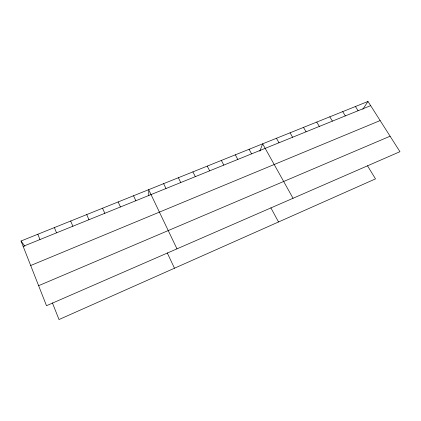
<?xml version="1.0" encoding="UTF-8"?>
<svg xmlns="http://www.w3.org/2000/svg" width="421" height="421" viewBox="0 0 421 421"><rect width="100%" height="100%" fill="white"/><g stroke="black" fill="none" stroke-linecap="round" stroke-linejoin="round"><path stroke-width="0.63" d="M259.815 151.186L262.651 143.829L293.042 198.275M362.839 109.26L367.991 101.461L399.95 151.686L46.494 305.709L21.05 240.996L367.991 101.461M38.621 285.696L390.104 136.215M30.691 265.519L380.142 120.564M23.16 246.359L370.654 105.645M21.05 240.996L24.902 246.311M355.429 106.513L358.076 110.739M342.705 111.633L345.336 115.896M367.496 165.8L375.5 178.878L59.014 319.539L52.404 302.883M329.806 116.822L332.422 121.127M316.734 122.079L319.334 126.426M303.488 127.405L306.072 131.794M290.058 132.804L292.627 137.241M276.45 138.277L278.997 142.761M249.074 149.287L251.584 153.86M270.871 207.848L278.534 221.972M235.318 154.823L237.802 159.438M221.372 160.433L223.835 165.095M207.232 166.116L209.674 170.831M192.897 171.884L195.318 176.646M178.362 177.73L180.762 182.54M163.627 183.656L166 188.519M176.973 248.853L148.676 189.666L148.818 195.47M167.274 252.937L174.483 268.219M133.52 195.765L135.841 200.728M118.143 201.948L120.438 206.969M102.545 208.221L104.813 213.294M86.721 214.589L88.957 219.715M70.665 221.046L72.87 226.23M54.367 227.598L56.546 232.839M37.832 234.25L39.974 239.549"/></g></svg>
